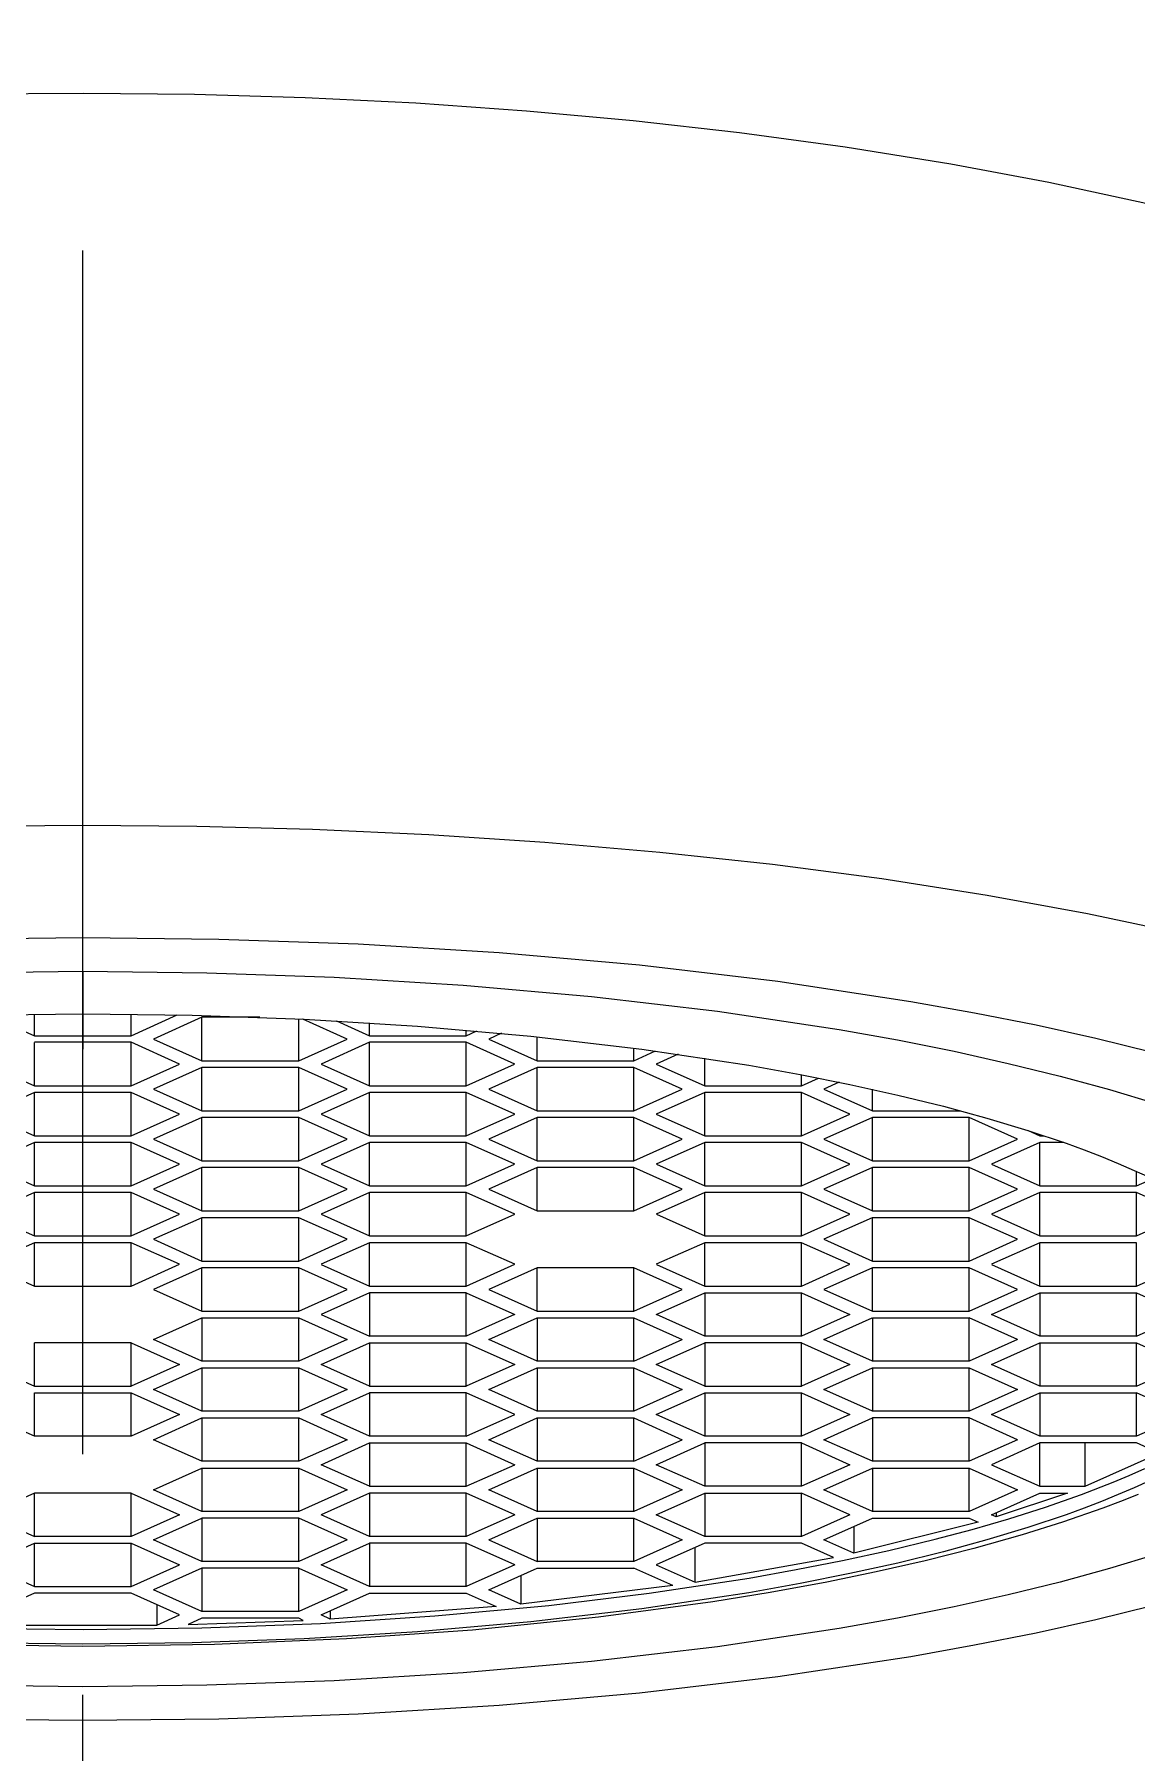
# Model space of a CAD drawing. Extents: x 8180 to 8774, y -5808 to -5388.
# Drawn here: x 8579.13 to 8587.14, y -5546.06 to -5533.56 of the extents above; entities that cross this region are included whole.
import ezdxf

# ---------------------------------------------------------------- set-up
doc = ezdxf.new("R2010")
doc.units = 0
doc.header["$LTSCALE"] = 7
doc.header["$MEASUREMENT"] = 0
doc.linetypes.add('CENTER', pattern=[2, 1.25, -0.25, 0.25, -0.25])
doc.layers.get('0').update_dxf_attribs({"color": 2, "linetype": 'CONTINUOUS'})
doc.layers.add('CL', color=1, linetype='CENTER')
doc.layers.add('Make2D 표시선', color=7, linetype='CONTINUOUS')

msp = doc.modelspace()

# ---------------------------------------------------------------- linework, layer by layer
at = {"color": 2}
for p, q in [((8579.478, -5540.374), (8579.478, -5540.685)), ((8578.791, -5540.692), (8579.127, -5540.843)), ((8579.127, -5540.843), (8579.127, -5540.687)), ((8579.478, -5540.685), (8579.478, -5540.941)), ((8579.83, -5540.843), (8579.83, -5540.687)), ((8579.83, -5540.843), (8580.166, -5540.692)), ((8580.345, -5540.709), (8579.993, -5540.867)), ((8580.765, -5540.709), (8580.345, -5540.709)), ((8580.345, -5541.025), (8580.345, -5540.71)), ((8581.049, -5541.025), (8581.049, -5540.721)), ((8581.4, -5540.867), (8581.078, -5540.723)), ((8579.127, -5540.843), (8579.83, -5540.843)), ((8581.324, -5540.735), (8581.563, -5540.843)), ((8581.563, -5540.843), (8581.563, -5540.75)), ((8581.563, -5540.843), (8582.267, -5540.843)), ((8582.267, -5540.843), (8582.267, -5540.802)), ((8582.267, -5540.843), (8582.343, -5540.808)), ((8582.524, -5540.825), (8582.43, -5540.867)), ((8582.782, -5541.025), (8582.782, -5540.851)), ((8579.83, -5540.891), (8579.127, -5540.891)), ((8579.127, -5541.207), (8579.127, -5540.892)), ((8580.182, -5541.049), (8579.83, -5540.891)), ((8579.83, -5541.207), (8579.83, -5540.891)), ((8579.993, -5540.867), (8580.345, -5541.025)), ((8581.049, -5541.025), (8581.4, -5540.867)), ((8581.563, -5540.891), (8581.212, -5541.049)), ((8581.563, -5541.207), (8581.563, -5540.891)), ((8582.267, -5540.891), (8581.563, -5540.891)), ((8582.619, -5541.049), (8582.267, -5540.891)), ((8582.267, -5541.207), (8582.267, -5540.892)), ((8582.43, -5540.867), (8582.782, -5541.025)), ((8583.485, -5541.025), (8583.485, -5540.933)), ((8583.485, -5541.025), (8583.642, -5540.954)), ((8583.808, -5540.978), (8583.648, -5541.049)), ((8578.775, -5541.049), (8579.127, -5541.207)), ((8579.83, -5541.207), (8580.182, -5541.049)), ((8580.345, -5541.073), (8579.993, -5541.231)), ((8580.345, -5541.025), (8581.049, -5541.025)), ((8580.345, -5541.389), (8580.345, -5541.073)), ((8581.049, -5541.073), (8580.345, -5541.073)), ((8581.4, -5541.231), (8581.049, -5541.073)), ((8581.049, -5541.389), (8581.049, -5541.073)), ((8581.212, -5541.049), (8581.563, -5541.207)), ((8582.267, -5541.207), (8582.618, -5541.049)), ((8582.782, -5541.073), (8582.43, -5541.231)), ((8582.782, -5541.025), (8583.485, -5541.025)), ((8583.485, -5541.073), (8582.782, -5541.073)), ((8582.782, -5541.389), (8582.782, -5541.073)), ((8583.837, -5541.231), (8583.485, -5541.073)), ((8583.485, -5541.389), (8583.485, -5541.073)), ((8583.648, -5541.049), (8584, -5541.207)), ((8584, -5541.207), (8584, -5541.007)), ((8579.127, -5541.207), (8579.83, -5541.207)), ((8579.993, -5541.231), (8580.345, -5541.389)), ((8581.049, -5541.389), (8581.4, -5541.231)), ((8581.563, -5541.207), (8582.267, -5541.207)), ((8582.43, -5541.231), (8582.782, -5541.389)), ((8583.485, -5541.389), (8583.837, -5541.231)), ((8584, -5541.207), (8584.704, -5541.207)), ((8584.704, -5541.207), (8584.704, -5541.127)), ((8584.704, -5541.207), (8584.828, -5541.151)), ((8584.978, -5541.181), (8584.867, -5541.231)), ((8584.867, -5541.231), (8585.219, -5541.389)), ((8585.219, -5541.389), (8585.219, -5541.232)), ((8579.127, -5541.256), (8578.775, -5541.413)), ((8579.83, -5541.256), (8579.127, -5541.256)), ((8579.127, -5541.571), (8579.127, -5541.256)), ((8580.182, -5541.413), (8579.83, -5541.256)), ((8579.83, -5541.571), (8579.83, -5541.256)), ((8581.563, -5541.256), (8581.212, -5541.413)), ((8581.563, -5541.571), (8581.563, -5541.256)), ((8582.267, -5541.256), (8581.563, -5541.256)), ((8582.619, -5541.413), (8582.267, -5541.256)), ((8582.267, -5541.571), (8582.267, -5541.256)), ((8584, -5541.256), (8583.648, -5541.413)), ((8584, -5541.571), (8584, -5541.256)), ((8584.704, -5541.256), (8584, -5541.256)), ((8585.055, -5541.413), (8584.704, -5541.256)), ((8584.704, -5541.571), (8584.704, -5541.256)), ((8578.775, -5541.413), (8579.127, -5541.571)), ((8579.83, -5541.571), (8580.182, -5541.413)), ((8580.345, -5541.438), (8579.993, -5541.595)), ((8580.345, -5541.389), (8581.049, -5541.389)), ((8580.345, -5541.753), (8580.345, -5541.438)), ((8581.049, -5541.438), (8580.345, -5541.438)), ((8581.4, -5541.595), (8581.049, -5541.438)), ((8581.049, -5541.753), (8581.049, -5541.438)), ((8581.212, -5541.413), (8581.563, -5541.571)), ((8582.267, -5541.571), (8582.619, -5541.413)), ((8582.782, -5541.438), (8582.43, -5541.595)), ((8582.782, -5541.389), (8583.485, -5541.389)), ((8583.485, -5541.438), (8582.782, -5541.438)), ((8582.782, -5541.753), (8582.782, -5541.438)), ((8583.837, -5541.595), (8583.485, -5541.438)), ((8583.485, -5541.753), (8583.485, -5541.438)), ((8583.648, -5541.413), (8584, -5541.571)), ((8584.704, -5541.571), (8585.055, -5541.413)), ((8585.219, -5541.438), (8584.867, -5541.595)), ((8585.219, -5541.389), (8585.861, -5541.389)), ((8585.922, -5541.438), (8585.219, -5541.438)), ((8585.219, -5541.753), (8585.219, -5541.438)), ((8586.274, -5541.595), (8585.922, -5541.438)), ((8585.922, -5541.753), (8585.922, -5541.438)), ((8579.127, -5541.571), (8579.83, -5541.571)), ((8579.994, -5541.595), (8580.345, -5541.753)), ((8581.049, -5541.753), (8581.4, -5541.595)), ((8581.563, -5541.571), (8582.267, -5541.571)), ((8582.43, -5541.595), (8582.782, -5541.753)), ((8583.485, -5541.753), (8583.837, -5541.595)), ((8584, -5541.571), (8584.704, -5541.571)), ((8584.867, -5541.595), (8585.219, -5541.753)), ((8585.922, -5541.753), (8586.274, -5541.595)), ((8586.352, -5541.533), (8586.437, -5541.571)), ((8586.437, -5541.571), (8586.437, -5541.56)), ((8586.437, -5541.571), (8586.469, -5541.571)), ((8579.127, -5541.62), (8578.775, -5541.777)), ((8579.83, -5541.62), (8579.127, -5541.62)), ((8579.127, -5541.935), (8579.127, -5541.62)), ((8580.182, -5541.777), (8579.83, -5541.62)), ((8579.83, -5541.935), (8579.83, -5541.62)), ((8581.563, -5541.62), (8581.212, -5541.777)), ((8581.563, -5541.935), (8581.563, -5541.62)), ((8582.267, -5541.62), (8581.563, -5541.62)), ((8582.619, -5541.777), (8582.267, -5541.62)), ((8582.267, -5541.935), (8582.267, -5541.62)), ((8584, -5541.62), (8583.648, -5541.777)), ((8584, -5541.935), (8584, -5541.62)), ((8584.704, -5541.62), (8584, -5541.62)), ((8585.055, -5541.777), (8584.704, -5541.62)), ((8584.704, -5541.935), (8584.704, -5541.62)), ((8586.437, -5541.62), (8586.085, -5541.777)), ((8586.611, -5541.62), (8586.437, -5541.62)), ((8586.437, -5541.935), (8586.437, -5541.62)), ((8578.775, -5541.777), (8579.127, -5541.935)), ((8579.83, -5541.935), (8580.182, -5541.777)), ((8580.345, -5541.802), (8579.993, -5541.959)), ((8580.345, -5541.753), (8581.049, -5541.753)), ((8580.345, -5542.117), (8580.345, -5541.802)), ((8581.049, -5541.802), (8580.345, -5541.802)), ((8581.4, -5541.959), (8581.049, -5541.802)), ((8581.049, -5542.117), (8581.049, -5541.802)), ((8581.212, -5541.777), (8581.563, -5541.935)), ((8582.267, -5541.935), (8582.618, -5541.777)), ((8582.782, -5541.802), (8582.43, -5541.959)), ((8582.782, -5541.753), (8583.485, -5541.753)), ((8583.485, -5541.802), (8582.782, -5541.802)), ((8582.782, -5542.117), (8582.782, -5541.802)), ((8583.837, -5541.959), (8583.485, -5541.802)), ((8583.485, -5542.117), (8583.485, -5541.802)), ((8583.649, -5541.777), (8584, -5541.935)), ((8584.704, -5541.935), (8585.055, -5541.777)), ((8585.219, -5541.802), (8584.867, -5541.959)), ((8585.219, -5541.753), (8585.922, -5541.753)), ((8585.922, -5541.802), (8585.219, -5541.802)), ((8585.219, -5542.117), (8585.219, -5541.802)), ((8586.274, -5541.959), (8585.922, -5541.802)), ((8585.922, -5542.117), (8585.922, -5541.802)), ((8586.085, -5541.777), (8586.437, -5541.935)), ((8587.14, -5541.935), (8587.14, -5541.829)), ((8579.127, -5541.935), (8579.83, -5541.935)), ((8579.994, -5541.959), (8580.345, -5542.117)), ((8581.049, -5542.117), (8581.4, -5541.959)), ((8581.563, -5541.935), (8582.267, -5541.935)), ((8582.43, -5541.959), (8582.782, -5542.117)), ((8583.485, -5542.117), (8583.837, -5541.959)), ((8584, -5541.935), (8584.704, -5541.935)), ((8584.867, -5541.959), (8585.219, -5542.117)), ((8585.922, -5542.117), (8586.274, -5541.959)), ((8586.437, -5541.935), (8587.14, -5541.935)), ((8587.14, -5541.935), (8587.256, -5541.883)), ((8579.127, -5541.984), (8578.775, -5542.141)), ((8579.83, -5541.984), (8579.127, -5541.984)), ((8579.127, -5542.299), (8579.127, -5541.984)), ((8580.182, -5542.141), (8579.83, -5541.984)), ((8579.83, -5542.299), (8579.83, -5541.984)), ((8581.563, -5541.984), (8581.212, -5542.141)), ((8581.563, -5542.299), (8581.563, -5541.984)), ((8582.267, -5541.984), (8581.563, -5541.984)), ((8582.619, -5542.141), (8582.267, -5541.984)), ((8582.267, -5542.299), (8582.267, -5541.984)), ((8584, -5541.984), (8583.648, -5542.141)), ((8584, -5542.299), (8584, -5541.984)), ((8584.704, -5541.984), (8584, -5541.984)), ((8585.055, -5542.141), (8584.704, -5541.984)), ((8584.704, -5542.299), (8584.704, -5541.984)), ((8586.437, -5541.984), (8586.085, -5542.141)), ((8587.14, -5541.984), (8586.437, -5541.984)), ((8586.437, -5542.299), (8586.437, -5541.984)), ((8587.492, -5542.141), (8587.14, -5541.984)), ((8587.14, -5542.299), (8587.14, -5541.984)), ((8578.775, -5542.141), (8579.127, -5542.299)), ((8579.83, -5542.299), (8580.182, -5542.141)), ((8580.345, -5542.166), (8579.993, -5542.323)), ((8580.345, -5542.117), (8581.049, -5542.117)), ((8580.345, -5542.481), (8580.345, -5542.166)), ((8581.049, -5542.166), (8580.345, -5542.166)), ((8581.4, -5542.323), (8581.049, -5542.166)), ((8581.049, -5542.481), (8581.049, -5542.166)), ((8581.212, -5542.141), (8581.563, -5542.299)), ((8582.267, -5542.299), (8582.619, -5542.141)), ((8582.782, -5542.117), (8583.485, -5542.117)), ((8583.649, -5542.141), (8584, -5542.299)), ((8584.704, -5542.299), (8585.055, -5542.141)), ((8585.218, -5542.166), (8584.867, -5542.323)), ((8585.219, -5542.117), (8585.922, -5542.117)), ((8585.922, -5542.166), (8585.219, -5542.166)), ((8585.219, -5542.481), (8585.219, -5542.166)), ((8586.274, -5542.323), (8585.922, -5542.166)), ((8585.922, -5542.481), (8585.922, -5542.166)), ((8586.085, -5542.141), (8586.437, -5542.299)), ((8587.14, -5542.299), (8587.492, -5542.141)), ((8579.127, -5542.348), (8578.775, -5542.505)), ((8579.127, -5542.299), (8579.83, -5542.299)), ((8579.83, -5542.348), (8579.127, -5542.348)), ((8579.127, -5542.663), (8579.127, -5542.348)), ((8580.182, -5542.505), (8579.83, -5542.348)), ((8579.83, -5542.663), (8579.83, -5542.348)), ((8579.993, -5542.323), (8580.345, -5542.481)), ((8581.049, -5542.481), (8581.4, -5542.323)), ((8581.563, -5542.348), (8581.212, -5542.505)), ((8581.563, -5542.299), (8582.267, -5542.299)), ((8581.563, -5542.663), (8581.563, -5542.348)), ((8582.267, -5542.348), (8581.563, -5542.348)), ((8582.619, -5542.505), (8582.267, -5542.348)), ((8582.267, -5542.663), (8582.267, -5542.348)), ((8584, -5542.348), (8583.648, -5542.505)), ((8584, -5542.299), (8584.704, -5542.299)), ((8584, -5542.663), (8584, -5542.348)), ((8584.704, -5542.348), (8584, -5542.348)), ((8585.055, -5542.505), (8584.704, -5542.348)), ((8584.704, -5542.663), (8584.704, -5542.348)), ((8584.867, -5542.323), (8585.219, -5542.481)), ((8585.922, -5542.481), (8586.274, -5542.323)), ((8586.437, -5542.348), (8586.085, -5542.505)), ((8586.437, -5542.299), (8587.14, -5542.299)), ((8587.14, -5542.348), (8586.437, -5542.348)), ((8586.437, -5542.663), (8586.437, -5542.348)), ((8587.14, -5542.663), (8587.14, -5542.348)), ((8580.345, -5542.481), (8581.049, -5542.481)), ((8585.219, -5542.481), (8585.922, -5542.481)), ((8578.775, -5542.505), (8579.127, -5542.663)), ((8579.83, -5542.663), (8580.182, -5542.505)), ((8580.345, -5542.53), (8579.993, -5542.687)), ((8580.345, -5542.845), (8580.345, -5542.53)), ((8581.049, -5542.53), (8580.345, -5542.53)), ((8581.4, -5542.687), (8581.049, -5542.53)), ((8581.049, -5542.845), (8581.049, -5542.53)), ((8581.212, -5542.506), (8581.563, -5542.663)), ((8582.267, -5542.663), (8582.619, -5542.505)), ((8582.782, -5542.53), (8582.43, -5542.687)), ((8583.485, -5542.53), (8582.782, -5542.53)), ((8582.782, -5542.845), (8582.782, -5542.53)), ((8583.837, -5542.687), (8583.485, -5542.53)), ((8583.485, -5542.845), (8583.485, -5542.53)), ((8583.649, -5542.506), (8584, -5542.663)), ((8584.704, -5542.663), (8585.055, -5542.505)), ((8585.219, -5542.53), (8584.867, -5542.687)), ((8585.922, -5542.53), (8585.219, -5542.53)), ((8585.219, -5542.845), (8585.219, -5542.53)), ((8586.274, -5542.687), (8585.922, -5542.53)), ((8585.922, -5542.845), (8585.922, -5542.53)), ((8586.085, -5542.506), (8586.437, -5542.663)), ((8587.14, -5542.663), (8587.492, -5542.505)), ((8579.127, -5542.663), (8579.83, -5542.663)), ((8579.994, -5542.688), (8580.345, -5542.845)), ((8581.049, -5542.845), (8581.4, -5542.688)), ((8581.563, -5542.712), (8581.212, -5542.87)), ((8581.563, -5542.663), (8582.267, -5542.663)), ((8581.563, -5542.712), (8581.563, -5543.027)), ((8582.267, -5542.712), (8581.563, -5542.712)), ((8582.267, -5542.712), (8582.619, -5542.87)), ((8582.267, -5543.027), (8582.267, -5542.712)), ((8582.43, -5542.687), (8582.782, -5542.845)), ((8583.485, -5542.845), (8583.837, -5542.687)), ((8583.648, -5542.87), (8584, -5542.712)), ((8584, -5542.663), (8584.704, -5542.663)), ((8584, -5542.712), (8584.704, -5542.712)), ((8584, -5542.712), (8584, -5543.027)), ((8584.704, -5542.712), (8585.055, -5542.87)), ((8584.704, -5543.027), (8584.704, -5542.712)), ((8584.867, -5542.687), (8585.219, -5542.845)), ((8585.922, -5542.845), (8586.274, -5542.687)), ((8586.085, -5542.87), (8586.437, -5542.712)), ((8586.437, -5542.663), (8587.14, -5542.663)), ((8586.437, -5542.712), (8587.14, -5542.712)), ((8586.437, -5542.712), (8586.437, -5543.027)), ((8587.14, -5542.712), (8587.492, -5542.87)), ((8587.14, -5543.027), (8587.14, -5542.712)), ((8580.345, -5542.845), (8581.049, -5542.845)), ((8582.782, -5542.845), (8583.485, -5542.845)), ((8585.219, -5542.845), (8585.922, -5542.845)), ((8579.993, -5543.052), (8580.345, -5542.894)), ((8580.345, -5542.894), (8580.345, -5543.209)), ((8580.345, -5542.894), (8581.049, -5542.894)), ((8581.049, -5542.894), (8581.4, -5543.052)), ((8581.049, -5543.209), (8581.049, -5542.894)), ((8581.212, -5542.87), (8581.563, -5543.027)), ((8582.618, -5542.87), (8582.267, -5543.027)), ((8582.43, -5543.052), (8582.782, -5542.894)), ((8582.782, -5542.894), (8583.485, -5542.894)), ((8582.782, -5542.894), (8582.782, -5543.209)), ((8583.485, -5542.894), (8583.837, -5543.052)), ((8583.485, -5543.209), (8583.485, -5542.894)), ((8584, -5543.027), (8583.649, -5542.87)), ((8585.055, -5542.87), (8584.704, -5543.027)), ((8584.867, -5543.052), (8585.218, -5542.894)), ((8585.219, -5542.894), (8585.922, -5542.894)), ((8585.219, -5542.894), (8585.219, -5543.209)), ((8586.274, -5543.052), (8585.922, -5542.894)), ((8585.922, -5543.209), (8585.922, -5542.894)), ((8586.437, -5543.027), (8586.085, -5542.87)), ((8587.14, -5543.027), (8587.492, -5542.87)), ((8579.83, -5543.076), (8579.127, -5543.076)), ((8579.127, -5543.391), (8579.127, -5543.076)), ((8579.83, -5543.076), (8580.182, -5543.234)), ((8579.83, -5543.391), (8579.83, -5543.076)), ((8580.345, -5543.209), (8579.993, -5543.052)), ((8581.4, -5543.052), (8581.049, -5543.209)), ((8581.212, -5543.234), (8581.563, -5543.076)), ((8582.267, -5543.027), (8581.563, -5543.027)), ((8581.563, -5543.076), (8581.563, -5543.391)), ((8581.563, -5543.076), (8582.267, -5543.076)), ((8582.267, -5543.076), (8582.619, -5543.234)), ((8582.267, -5543.391), (8582.267, -5543.076)), ((8582.782, -5543.209), (8582.43, -5543.052)), ((8583.485, -5543.209), (8583.837, -5543.052)), ((8583.648, -5543.234), (8584, -5543.076)), ((8584.704, -5543.027), (8584, -5543.027)), ((8584, -5543.076), (8584, -5543.391)), ((8584.704, -5543.076), (8584, -5543.076)), ((8584.704, -5543.076), (8585.055, -5543.234)), ((8584.704, -5543.391), (8584.704, -5543.076)), ((8585.219, -5543.209), (8584.867, -5543.052)), ((8586.274, -5543.052), (8585.922, -5543.209)), ((8586.085, -5543.234), (8586.437, -5543.076)), ((8587.14, -5543.027), (8586.437, -5543.027)), ((8586.437, -5543.076), (8587.14, -5543.076)), ((8586.437, -5543.076), (8586.437, -5543.391)), ((8587.14, -5543.076), (8587.492, -5543.234)), ((8587.14, -5543.391), (8587.14, -5543.076)), ((8581.049, -5543.209), (8580.345, -5543.209)), ((8583.485, -5543.209), (8582.782, -5543.209)), ((8585.922, -5543.209), (8585.219, -5543.209)), ((8578.775, -5543.234), (8579.127, -5543.391)), ((8580.182, -5543.234), (8579.83, -5543.391)), ((8579.993, -5543.416), (8580.345, -5543.258)), ((8580.345, -5543.258), (8580.345, -5543.573)), ((8580.345, -5543.258), (8581.049, -5543.258)), ((8581.049, -5543.258), (8581.4, -5543.416)), ((8581.049, -5543.573), (8581.049, -5543.258)), ((8581.563, -5543.391), (8581.212, -5543.234)), ((8582.619, -5543.234), (8582.267, -5543.391)), ((8582.43, -5543.416), (8582.782, -5543.258)), ((8582.782, -5543.258), (8583.485, -5543.258)), ((8582.782, -5543.258), (8582.782, -5543.573)), ((8583.485, -5543.258), (8583.837, -5543.416)), ((8583.485, -5543.573), (8583.485, -5543.258)), ((8584, -5543.391), (8583.648, -5543.234)), ((8585.055, -5543.234), (8584.704, -5543.391)), ((8584.867, -5543.416), (8585.219, -5543.258)), ((8585.219, -5543.258), (8585.922, -5543.258)), ((8585.219, -5543.258), (8585.219, -5543.573)), ((8585.922, -5543.258), (8586.274, -5543.416)), ((8585.922, -5543.573), (8585.922, -5543.258)), ((8586.437, -5543.391), (8586.085, -5543.234)), ((8587.14, -5543.391), (8587.492, -5543.234)), ((8579.127, -5543.391), (8579.83, -5543.391)), ((8579.127, -5543.44), (8579.83, -5543.44)), ((8579.127, -5543.755), (8579.127, -5543.44)), ((8579.83, -5543.44), (8580.182, -5543.598)), ((8579.83, -5543.755), (8579.83, -5543.44)), ((8580.345, -5543.573), (8579.993, -5543.416)), ((8581.4, -5543.416), (8581.049, -5543.573)), ((8581.212, -5543.598), (8581.563, -5543.44)), ((8581.563, -5543.391), (8582.267, -5543.391)), ((8581.563, -5543.44), (8581.563, -5543.755)), ((8582.267, -5543.44), (8581.563, -5543.44)), ((8582.619, -5543.598), (8582.267, -5543.44)), ((8582.267, -5543.755), (8582.267, -5543.44)), ((8582.782, -5543.573), (8582.43, -5543.416)), ((8583.837, -5543.416), (8583.485, -5543.573)), ((8583.648, -5543.598), (8584, -5543.44)), ((8584, -5543.391), (8584.704, -5543.391)), ((8584, -5543.44), (8584, -5543.755)), ((8584, -5543.44), (8584.704, -5543.44)), ((8584.704, -5543.44), (8585.055, -5543.598)), ((8584.704, -5543.755), (8584.704, -5543.44)), ((8585.219, -5543.573), (8584.867, -5543.416)), ((8586.274, -5543.416), (8585.922, -5543.573)), ((8586.085, -5543.598), (8586.437, -5543.44)), ((8587.14, -5543.391), (8586.437, -5543.391)), ((8586.437, -5543.44), (8587.14, -5543.44)), ((8586.437, -5543.44), (8586.437, -5543.755)), ((8587.492, -5543.598), (8587.14, -5543.44)), ((8587.14, -5543.755), (8587.14, -5543.44)), ((8579.127, -5543.755), (8578.775, -5543.598)), ((8580.182, -5543.598), (8579.83, -5543.755)), ((8581.049, -5543.573), (8580.345, -5543.573)), ((8581.563, -5543.755), (8581.212, -5543.598)), ((8582.267, -5543.755), (8582.619, -5543.598)), ((8583.485, -5543.573), (8582.782, -5543.573)), ((8584, -5543.755), (8583.648, -5543.598)), ((8585.055, -5543.598), (8584.704, -5543.755)), ((8585.922, -5543.573), (8585.219, -5543.573)), ((8586.437, -5543.755), (8586.085, -5543.598)), ((8587.492, -5543.598), (8587.14, -5543.755)), ((8579.993, -5543.78), (8580.345, -5543.622)), ((8580.345, -5543.622), (8581.049, -5543.622)), ((8580.345, -5543.622), (8580.345, -5543.937)), ((8581.049, -5543.622), (8581.4, -5543.78)), ((8581.049, -5543.937), (8581.049, -5543.622)), ((8582.43, -5543.78), (8582.782, -5543.622)), ((8582.782, -5543.622), (8583.485, -5543.622)), ((8582.782, -5543.622), (8582.782, -5543.937)), ((8583.485, -5543.622), (8583.837, -5543.78)), ((8583.485, -5543.937), (8583.485, -5543.622)), ((8584.867, -5543.78), (8585.219, -5543.622)), ((8585.922, -5543.622), (8585.219, -5543.622)), ((8585.219, -5543.622), (8585.219, -5543.937)), ((8586.274, -5543.78), (8585.922, -5543.622)), ((8585.922, -5543.937), (8585.922, -5543.622)), ((8579.83, -5543.755), (8579.127, -5543.755)), ((8580.345, -5543.937), (8579.993, -5543.78)), ((8581.4, -5543.78), (8581.049, -5543.937)), ((8581.212, -5543.962), (8581.563, -5543.804)), ((8582.267, -5543.755), (8581.563, -5543.755)), ((8581.563, -5543.804), (8581.563, -5544.119)), ((8581.563, -5543.804), (8582.267, -5543.804)), ((8582.267, -5543.804), (8582.619, -5543.962)), ((8582.267, -5544.119), (8582.267, -5543.804)), ((8582.782, -5543.937), (8582.43, -5543.78)), ((8583.485, -5543.937), (8583.837, -5543.78)), ((8583.648, -5543.962), (8584, -5543.804)), ((8584.704, -5543.755), (8584, -5543.755)), ((8584, -5543.804), (8584, -5544.119)), ((8584.704, -5543.804), (8584, -5543.804)), ((8584.704, -5543.804), (8585.055, -5543.962)), ((8584.704, -5544.119), (8584.704, -5543.804)), ((8585.219, -5543.937), (8584.867, -5543.78)), ((8586.274, -5543.78), (8585.922, -5543.937)), ((8586.437, -5543.804), (8586.085, -5543.962)), ((8587.14, -5543.755), (8586.437, -5543.755)), ((8587.14, -5543.804), (8586.437, -5543.804)), ((8586.437, -5544.119), (8586.437, -5543.804)), ((8586.766, -5544.119), (8586.766, -5543.804)), ((8587.305, -5543.878), (8587.14, -5543.804)), ((8581.049, -5543.937), (8580.345, -5543.937)), ((8581.563, -5544.119), (8581.212, -5543.962)), ((8582.267, -5544.119), (8582.619, -5543.962)), ((8583.485, -5543.937), (8582.782, -5543.937)), ((8584, -5544.119), (8583.648, -5543.962)), ((8585.055, -5543.962), (8584.704, -5544.119)), ((8585.922, -5543.937), (8585.219, -5543.937)), ((8586.085, -5543.962), (8586.437, -5544.119)), ((8586.766, -5544.119), (8587.305, -5543.878)), ((8579.993, -5544.144), (8580.345, -5543.986)), ((8580.345, -5543.986), (8580.345, -5544.302)), ((8580.345, -5543.986), (8581.049, -5543.986)), ((8581.049, -5543.986), (8581.4, -5544.144)), ((8581.049, -5544.302), (8581.049, -5543.986)), ((8582.43, -5544.144), (8582.782, -5543.986)), ((8582.782, -5543.986), (8583.485, -5543.986)), ((8582.782, -5543.986), (8582.782, -5544.302)), ((8583.485, -5543.986), (8583.837, -5544.144)), ((8583.485, -5544.302), (8583.485, -5543.986)), ((8584.867, -5544.144), (8585.219, -5543.986)), ((8585.219, -5543.986), (8585.922, -5543.986)), ((8585.219, -5543.986), (8585.219, -5544.302)), ((8585.922, -5543.986), (8586.274, -5544.144)), ((8585.922, -5544.302), (8585.922, -5543.986)), ((8579.127, -5544.168), (8578.775, -5544.326)), ((8579.83, -5544.168), (8579.127, -5544.168)), ((8579.127, -5544.484), (8579.127, -5544.168)), ((8579.83, -5544.168), (8580.182, -5544.326)), ((8579.83, -5544.484), (8579.83, -5544.168)), ((8580.345, -5544.302), (8579.993, -5544.144)), ((8581.4, -5544.144), (8581.049, -5544.302)), ((8581.563, -5544.168), (8581.212, -5544.326)), ((8581.563, -5544.119), (8582.267, -5544.119)), ((8581.563, -5544.168), (8581.563, -5544.484)), ((8582.267, -5544.168), (8581.563, -5544.168)), ((8582.619, -5544.326), (8582.267, -5544.168)), ((8582.267, -5544.484), (8582.267, -5544.168)), ((8582.782, -5544.302), (8582.43, -5544.144)), ((8583.837, -5544.144), (8583.485, -5544.302)), ((8583.648, -5544.326), (8584, -5544.168)), ((8584.704, -5544.119), (8584, -5544.119)), ((8584, -5544.168), (8584, -5544.484)), ((8584, -5544.168), (8584.704, -5544.168)), ((8585.055, -5544.326), (8584.704, -5544.168)), ((8584.704, -5544.484), (8584.704, -5544.168)), ((8585.219, -5544.302), (8584.867, -5544.144)), ((8586.274, -5544.144), (8585.922, -5544.302)), ((8586.085, -5544.326), (8586.437, -5544.168)), ((8586.637, -5544.168), (8586.119, -5544.341)), ((8586.437, -5544.119), (8586.766, -5544.119)), ((8586.437, -5544.168), (8586.637, -5544.168)), ((8578.775, -5544.326), (8579.127, -5544.484)), ((8580.182, -5544.326), (8579.83, -5544.484)), ((8579.993, -5544.508), (8580.345, -5544.35)), ((8581.049, -5544.302), (8580.345, -5544.302)), ((8580.345, -5544.35), (8580.345, -5544.666)), ((8581.049, -5544.35), (8580.345, -5544.35)), ((8581.4, -5544.508), (8581.049, -5544.35)), ((8581.049, -5544.666), (8581.049, -5544.35)), ((8581.563, -5544.484), (8581.212, -5544.326)), ((8582.619, -5544.326), (8582.267, -5544.484)), ((8582.43, -5544.508), (8582.782, -5544.35)), ((8583.485, -5544.302), (8582.782, -5544.302)), ((8582.782, -5544.35), (8583.485, -5544.35)), ((8582.782, -5544.35), (8582.782, -5544.666)), ((8583.485, -5544.35), (8583.837, -5544.508)), ((8583.485, -5544.666), (8583.485, -5544.35)), ((8584, -5544.484), (8583.648, -5544.326)), ((8585.055, -5544.326), (8584.704, -5544.484)), ((8584.867, -5544.508), (8585.219, -5544.35)), ((8585.922, -5544.302), (8585.219, -5544.302)), ((8585.219, -5544.35), (8585.922, -5544.35)), ((8585.922, -5544.35), (8585.988, -5544.38)), ((8586.119, -5544.341), (8586.085, -5544.326)), ((8586.119, -5544.311), (8586.119, -5544.341)), ((8585.988, -5544.38), (8585.085, -5544.606)), ((8585.085, -5544.41), (8585.085, -5544.606)), ((8578.775, -5544.69), (8579.127, -5544.532)), ((8579.83, -5544.484), (8579.127, -5544.484)), ((8579.127, -5544.532), (8579.83, -5544.532)), ((8579.127, -5544.848), (8579.127, -5544.532)), ((8579.83, -5544.532), (8580.182, -5544.69)), ((8579.83, -5544.848), (8579.83, -5544.532)), ((8580.345, -5544.666), (8579.993, -5544.508)), ((8581.4, -5544.508), (8581.049, -5544.666)), ((8581.212, -5544.69), (8581.563, -5544.532)), ((8582.267, -5544.484), (8581.563, -5544.484)), ((8581.563, -5544.532), (8581.563, -5544.848)), ((8582.267, -5544.532), (8581.563, -5544.532)), ((8582.619, -5544.69), (8582.267, -5544.532)), ((8582.267, -5544.848), (8582.267, -5544.532)), ((8582.43, -5544.508), (8582.782, -5544.666)), ((8583.837, -5544.508), (8583.485, -5544.666)), ((8584, -5544.532), (8583.648, -5544.69)), ((8583.931, -5544.817), (8583.931, -5544.563)), ((8584.704, -5544.484), (8584, -5544.484)), ((8584.704, -5544.532), (8584, -5544.532)), ((8584.937, -5544.637), (8584.704, -5544.532)), ((8585.085, -5544.606), (8584.867, -5544.508)), ((8578.775, -5544.69), (8579.127, -5544.848)), ((8579.83, -5544.848), (8580.182, -5544.69)), ((8580.345, -5544.714), (8579.993, -5544.872)), ((8581.049, -5544.666), (8580.345, -5544.666)), ((8580.345, -5544.714), (8580.345, -5545.03)), ((8581.049, -5544.714), (8580.345, -5544.714)), ((8581.049, -5544.714), (8581.4, -5544.872)), ((8581.049, -5545.03), (8581.049, -5544.714)), ((8581.563, -5544.848), (8581.212, -5544.69)), ((8582.619, -5544.69), (8582.267, -5544.848)), ((8582.43, -5544.872), (8582.782, -5544.714)), ((8583.485, -5544.666), (8582.782, -5544.666)), ((8582.782, -5544.714), (8583.485, -5544.714)), ((8583.768, -5544.841), (8583.485, -5544.714)), ((8583.648, -5544.69), (8583.931, -5544.817)), ((8583.931, -5544.817), (8584.937, -5544.637)), ((8579.127, -5544.848), (8579.83, -5544.848)), ((8582.267, -5544.848), (8581.563, -5544.848)), ((8582.663, -5544.767), (8582.663, -5544.977)), ((8583.768, -5544.841), (8582.663, -5544.977)), ((8579.127, -5544.896), (8578.775, -5545.054)), ((8579.83, -5544.896), (8579.127, -5544.896)), ((8580.182, -5545.054), (8579.83, -5544.896)), ((8580.345, -5545.03), (8579.993, -5544.872)), ((8580.017, -5544.98), (8580.017, -5545.128)), ((8581.4, -5544.872), (8581.049, -5545.03)), ((8581.212, -5545.054), (8581.563, -5544.896)), ((8581.563, -5544.896), (8582.267, -5544.896)), ((8582.267, -5544.896), (8582.485, -5544.994)), ((8582.663, -5544.977), (8582.43, -5544.872)), ((8580.017, -5545.128), (8580.182, -5545.054)), ((8580.345, -5545.078), (8580.245, -5545.123)), ((8580.245, -5545.123), (8581.082, -5545.094)), ((8581.049, -5545.03), (8580.345, -5545.03)), ((8581.049, -5545.078), (8580.345, -5545.078)), ((8581.082, -5545.094), (8581.049, -5545.078)), ((8581.278, -5545.084), (8581.212, -5545.054)), ((8582.485, -5544.994), (8581.278, -5545.084)), ((8581.278, -5545.025), (8581.278, -5545.084)), ((8578.939, -5545.128), (8580.017, -5545.128))]:
    msp.add_line(p, q, dxfattribs=at)
at = {"layer": 'CL'}
msp.add_line((8579.478, -5739.885), (8579.478, -5475.872), dxfattribs=at)
at = {"layer": 'Make2D 표시선'}
for points in [[(8578.68, -5533.996), (8579.484, -5533.989), (8580.29, -5533.997), (8581.096, -5534.021), (8581.901, -5534.061), (8582.705, -5534.118), (8583.479, -5534.188), (8584.252, -5534.275), (8585.022, -5534.38), (8585.789, -5534.504), (8586.501, -5534.637), (8587.208, -5534.79)], [(8568.478, -5541.177), (8568.562, -5541.129), (8568.649, -5541.08), (8568.74, -5541.032), (8568.835, -5540.983), (8569.036, -5540.888), (8569.252, -5540.793), (8569.482, -5540.7), (8569.727, -5540.608), (8569.986, -5540.518), (8570.259, -5540.43), (8570.546, -5540.344), (8570.847, -5540.26), (8571.486, -5540.101), (8572.173, -5539.954), (8572.903, -5539.82), (8573.669, -5539.7), (8574.465, -5539.596), (8575.284, -5539.508), (8576.119, -5539.436), (8576.963, -5539.381), (8577.808, -5539.342), (8578.649, -5539.319), (8579.478, -5539.312)], [(8579.478, -5539.312), (8580.308, -5539.319), (8581.148, -5539.342), (8581.994, -5539.381), (8582.838, -5539.436), (8583.673, -5539.508), (8584.492, -5539.596), (8585.288, -5539.7), (8586.054, -5539.82), (8586.783, -5539.954), (8587.471, -5540.101), (8588.11, -5540.26), (8588.41, -5540.344), (8588.698, -5540.43), (8588.971, -5540.518), (8589.23, -5540.608), (8589.475, -5540.7), (8589.705, -5540.793), (8589.921, -5540.888), (8590.122, -5540.983), (8590.217, -5541.032), (8590.308, -5541.08), (8590.395, -5541.129), (8590.479, -5541.177)], [(8569.839, -5541.604), (8569.977, -5541.541), (8570.121, -5541.479), (8570.272, -5541.418), (8570.429, -5541.357), (8570.593, -5541.297), (8570.939, -5541.181), (8571.309, -5541.069), (8571.701, -5540.962), (8572.113, -5540.861), (8572.545, -5540.765), (8572.995, -5540.676), (8573.459, -5540.593), (8574.426, -5540.447), (8575.43, -5540.328), (8576.452, -5540.238), (8577.477, -5540.176), (8578.49, -5540.14), (8579.478, -5540.129)], [(8579.478, -5540.129), (8580.467, -5540.14), (8581.48, -5540.176), (8582.505, -5540.238), (8583.527, -5540.328), (8584.531, -5540.447), (8585.498, -5540.593), (8585.962, -5540.676), (8586.411, -5540.765), (8586.843, -5540.861), (8587.256, -5540.962)], [(8578.575, -5540.385), (8579.478, -5540.374)], [(8579.478, -5540.374), (8580.381, -5540.385), (8581.307, -5540.418), (8582.244, -5540.475), (8583.178, -5540.557), (8584.094, -5540.665), (8584.978, -5540.798), (8585.402, -5540.874), (8585.813, -5540.956), (8586.207, -5541.044), (8586.585, -5541.136), (8586.943, -5541.234), (8587.28, -5541.336)], [(8578.683, -5540.694), (8579.478, -5540.685)], [(8579.478, -5540.685), (8580.274, -5540.694), (8581.089, -5540.723), (8581.913, -5540.773), (8582.736, -5540.846), (8583.543, -5540.941), (8584.321, -5541.058), (8584.695, -5541.125), (8585.056, -5541.197), (8585.404, -5541.274), (8585.736, -5541.356), (8586.051, -5541.442), (8586.349, -5541.532), (8586.627, -5541.625), (8586.759, -5541.673), (8586.886, -5541.722), (8587.007, -5541.772), (8587.123, -5541.822), (8587.234, -5541.872)], [(8578.659, -5545.15), (8579.481, -5545.16), (8580.344, -5545.149), (8581.207, -5545.116), (8582.038, -5545.062), (8582.867, -5544.985), (8583.597, -5544.897), (8584.324, -5544.786), (8584.664, -5544.725), (8585.003, -5544.659), (8585.34, -5544.585), (8585.676, -5544.504), (8585.945, -5544.433), (8586.212, -5544.356), (8586.477, -5544.271), (8586.739, -5544.179), (8586.971, -5544.088), (8587.086, -5544.04), (8587.2, -5543.989)], [(8587.234, -5544.079), (8587.123, -5544.129), (8587.007, -5544.179), (8586.886, -5544.229), (8586.759, -5544.278), (8586.627, -5544.326), (8586.349, -5544.419), (8586.051, -5544.509), (8585.736, -5544.595), (8585.404, -5544.677), (8585.056, -5544.754), (8584.695, -5544.826), (8584.321, -5544.893), (8583.543, -5545.01), (8582.736, -5545.105), (8581.913, -5545.177), (8581.089, -5545.228), (8580.274, -5545.257), (8579.478, -5545.266), (8578.683, -5545.257)], [(8587.152, -5544.178), (8587.023, -5544.229), (8586.894, -5544.278), (8586.602, -5544.38), (8586.308, -5544.472), (8585.956, -5544.571), (8585.602, -5544.661), (8585.246, -5544.742), (8584.888, -5544.815), (8584.475, -5544.89), (8584.06, -5544.958), (8583.227, -5545.071), (8582.312, -5545.164), (8581.395, -5545.229), (8580.437, -5545.27), (8579.479, -5545.283), (8578.519, -5545.27)], [(8587.28, -5544.615), (8586.943, -5544.717), (8586.585, -5544.815), (8586.207, -5544.907), (8585.813, -5544.995), (8585.402, -5545.077), (8584.978, -5545.153), (8584.094, -5545.286), (8583.178, -5545.394), (8582.244, -5545.476), (8581.307, -5545.533), (8580.381, -5545.566), (8579.478, -5545.576), (8578.575, -5545.566)], [(8587.256, -5544.989), (8586.843, -5545.09), (8586.411, -5545.186), (8585.962, -5545.275), (8585.498, -5545.358), (8584.531, -5545.504), (8583.527, -5545.622), (8582.505, -5545.712), (8581.48, -5545.775), (8580.467, -5545.811), (8579.478, -5545.822), (8578.49, -5545.811)]]:
    msp.add_lwpolyline(points, dxfattribs=at)

doc.saveas('drawing.dxf')
